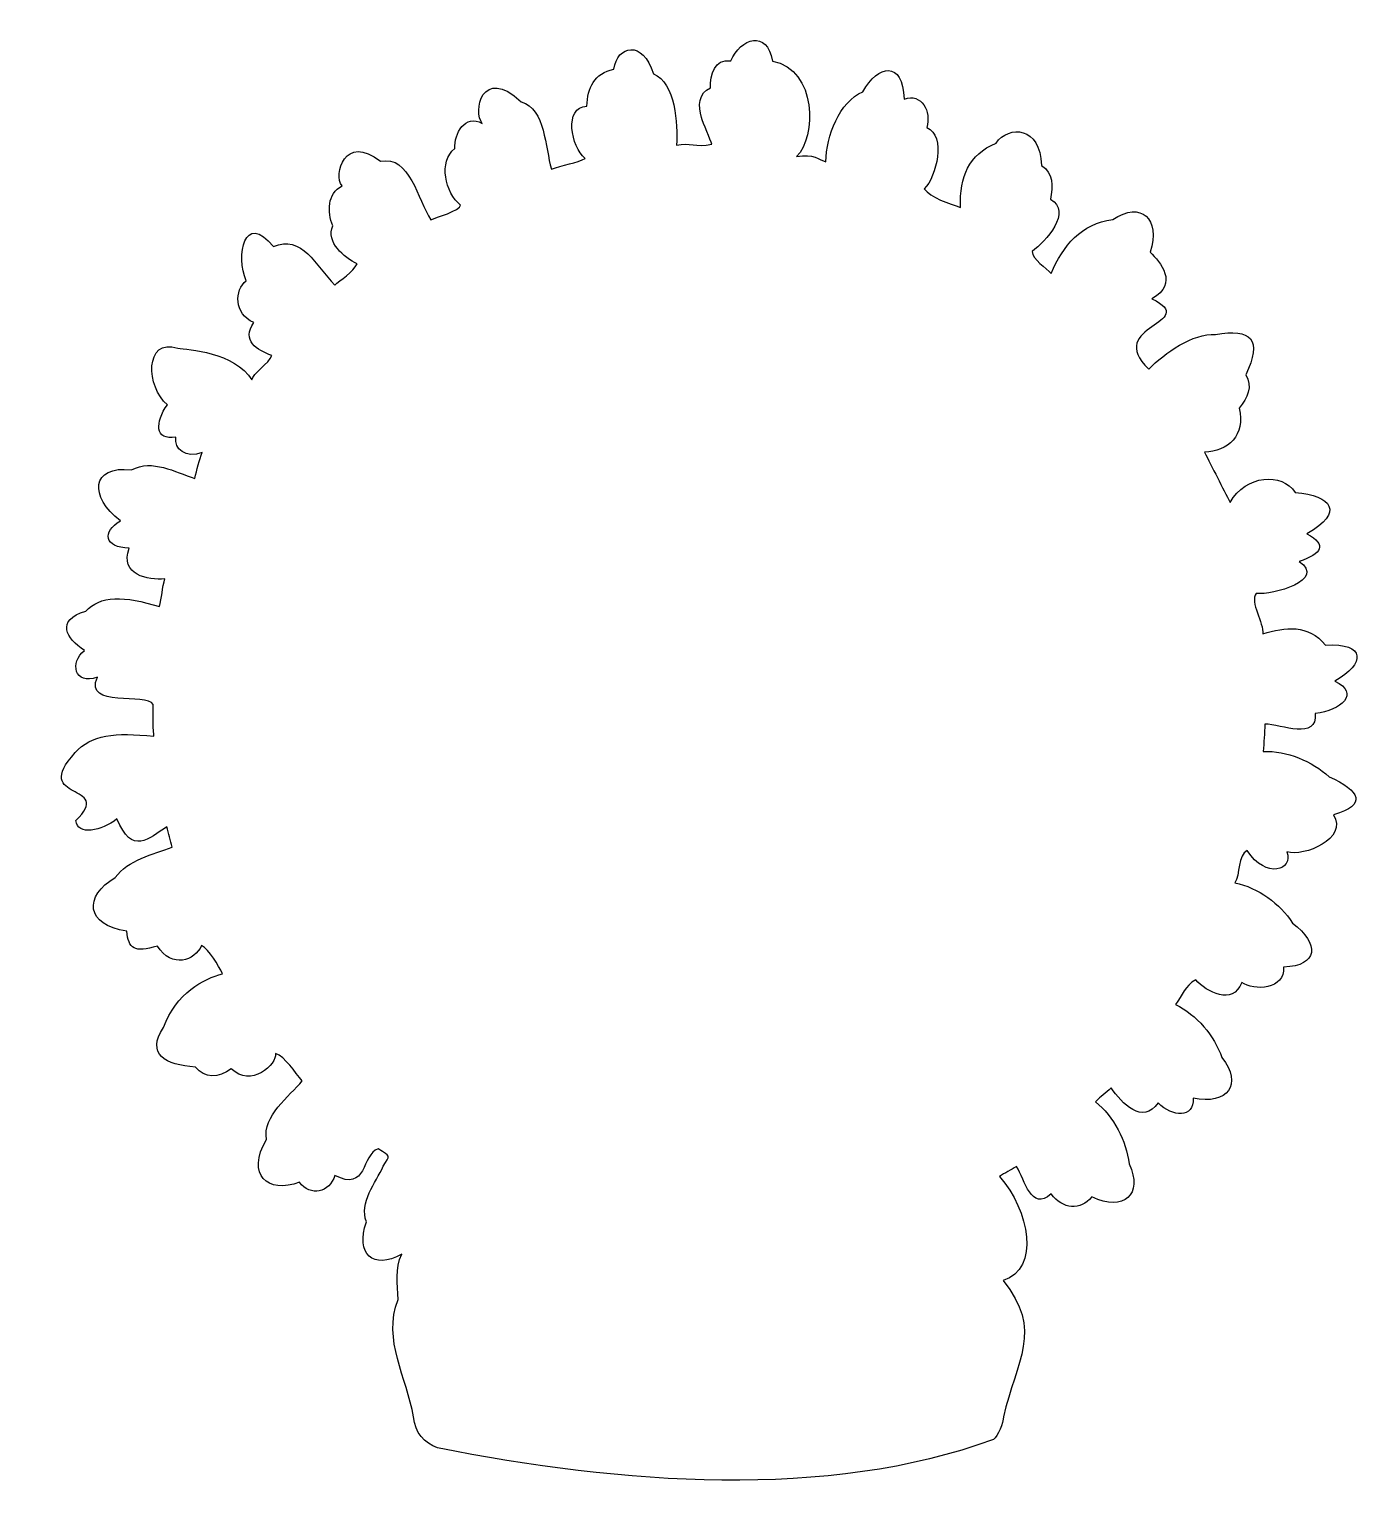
# Model space of a CAD drawing. Header units: centimetres. Extents: x -8.6 to 7.3, y -7.3 to 10.2.
import ezdxf

# ---------------------------------------------------------------- set-up
doc = ezdxf.new("R2010")
doc.units = ezdxf.units.CM
doc.header["$MEASUREMENT"] = 0
doc.layers.add('Layer 1', color=7, linetype='Continuous')

msp = doc.modelspace()

# ---------------------------------------------------------------- linework, layer by layer
at = {"layer": 'Layer 1', "color": 30}
msp.add_open_spline([(-0.26567, 9.87204), (-0.46312, 9.89823), (-0.50748, 9.70609), (-0.5071, 9.55061), (-0.5071, 9.55061), (-0.65322, 9.49317), (-0.65406, 9.32631), (-0.61541, 9.19669), (-0.61541, 9.19669), (-0.59605, 9.13415), (-0.50479, 8.9175), (-0.49249, 8.87943), (-0.49249, 8.87943), (-0.68261, 8.83535), (-0.75732, 8.9003), (-0.9107, 8.86735), (-0.9107, 8.86735), (-0.90148, 9.11317), (-0.92123, 9.61311), (-1.1884, 9.71715), (-1.1884, 9.71715), (-1.31055, 10.128), (-1.62092, 10.05713), (-1.65969, 9.77378), (-1.65969, 9.77378), (-1.89553, 9.72284), (-1.97387, 9.54877), (-1.98133, 9.33243), (-1.98133, 9.33243), (-2.26067, 9.32157), (-2.17068, 8.84497), (-2.00271, 8.70754), (-2.00271, 8.70754), (-2.08853, 8.65531), (-2.28511, 8.62671), (-2.40493, 8.57985), (-2.40493, 8.57985), (-2.4802, 8.83574), (-2.47687, 9.30062), (-2.76515, 9.38406), (-2.76515, 9.38406), (-3.23542, 9.824), (-3.34711, 9.25693), (-3.22983, 9.12508), (-3.22983, 9.12508), (-3.43866, 9.24201), (-3.56452, 9.00673), (-3.55808, 8.82446), (-3.55808, 8.82446), (-3.75383, 8.67704), (-3.67452, 8.28974), (-3.48813, 8.1512), (-3.48813, 8.1512), (-3.4975, 8.07976), (-3.78146, 8.00601), (-3.84438, 7.97362), (-3.84438, 7.97362), (-4.00077, 8.21517), (-4.093, 8.74668), (-4.4436, 8.67373), (-4.4436, 8.67373), (-4.87075, 9.01239), (-5.01141, 8.51016), (-4.90414, 8.38144), (-4.90414, 8.38144), (-5.08216, 8.28135), (-5.07907, 8.0716), (-5.01494, 7.90262), (-5.01494, 7.90262), (-5.09666, 7.70396), (-4.87953, 7.52752), (-4.72423, 7.44739), (-4.72423, 7.44739), (-4.76514, 7.35313), (-4.93384, 7.25107), (-4.99096, 7.19587), (-4.99096, 7.19587), (-5.21255, 7.42551), (-5.38589, 7.80573), (-5.72187, 7.6553), (-5.72187, 7.6553), (-6.07565, 8.08232), (-6.17252, 7.54284), (-6.04681, 7.24642), (-6.04681, 7.24642), (-6.18834, 7.14049), (-6.19626, 6.84817), (-5.95774, 6.74915), (-5.95774, 6.74915), (-6.10189, 6.53188), (-5.92602, 6.41844), (-5.74161, 6.35484), (-5.74161, 6.35484), (-5.77128, 6.26278), (-5.97447, 6.1365), (-5.97874, 6.062), (-5.97874, 6.062), (-6.1837, 6.39583), (-6.74316, 6.42882), (-6.86454, 6.44117), (-6.86454, 6.44117), (-7.26771, 6.57426), (-7.23955, 5.97024), (-6.98857, 5.76721), (-6.98857, 5.76721), (-7.13454, 5.55704), (-7.14318, 5.33669), (-6.88598, 5.37944), (-6.88598, 5.37944), (-6.91196, 5.23663), (-6.76772, 5.12109), (-6.5713, 5.19768), (-6.5713, 5.19768), (-6.60526, 5.10796), (-6.6377, 4.98925), (-6.6596, 4.88673), (-6.6596, 4.88673), (-6.90356, 4.9627), (-7.16562, 5.12184), (-7.41686, 4.98881), (-7.41686, 4.98881), (-7.90086, 5.04911), (-7.92491, 4.66308), (-7.54893, 4.38202), (-7.54893, 4.38202), (-7.76587, 4.24778), (-7.74353, 4.06269), (-7.44447, 4.0533), (-7.44447, 4.0533), (-7.56274, 3.73235), (-7.21326, 3.66965), (-7.02004, 3.68821), (-7.02004, 3.68821), (-7.04248, 3.5918), (-7.06296, 3.45374), (-7.08122, 3.35575), (-7.08122, 3.35575), (-7.4982, 3.48847), (-7.79933, 3.48744), (-7.96036, 3.30182), (-7.96036, 3.30182), (-8.32521, 3.19205), (-8.19711, 2.9782), (-7.97827, 2.83292), (-7.97827, 2.83292), (-8.15455, 2.69202), (-8.10243, 2.4132), (-7.82343, 2.51315), (-7.82343, 2.51315), (-7.98932, 2.13211), (-7.2312, 2.33891), (-7.15597, 2.18665), (-7.15597, 2.18665), (-7.15597, 2.07999), (-7.16222, 2.04391), (-7.15724, 1.93856), (-7.15724, 1.93856), (-7.15977, 1.93653), (-7.14693, 1.81096), (-7.14935, 1.80887), (-7.14935, 1.80887), (-7.61461, 1.85597), (-7.89945, 1.82807), (-8.08741, 1.61296), (-8.08741, 1.61296), (-8.63432, 1.01841), (-7.60643, 1.25978), (-8.08157, 0.80078), (-8.08157, 0.80078), (-8.05948, 0.61852), (-7.77251, 0.67636), (-7.58966, 0.82269), (-7.58966, 0.82269), (-7.41076, 0.38033), (-7.20881, 0.58651), (-6.9927, 0.72776), (-6.9927, 0.72776), (-6.9737, 0.64604), (-6.95345, 0.5651), (-6.93151, 0.4846), (-6.93151, 0.4846), (-7.15929, 0.39949), (-7.46043, 0.33252), (-7.60951, 0.12153), (-7.60951, 0.12153), (-7.98908, -0.09753), (-7.96425, -0.44833), (-7.47391, -0.51885), (-7.47391, -0.51885), (-7.45123, -0.72469), (-7.385, -0.78434), (-7.10763, -0.69622), (-7.10763, -0.69622), (-6.93261, -0.97144), (-6.65966, -0.87049), (-6.58061, -0.69143), (-6.58061, -0.69143), (-6.48631, -0.73683), (-6.38167, -0.92958), (-6.32914, -1.02654), (-6.32914, -1.02654), (-6.55318, -1.08623), (-6.88499, -1.25607), (-7.03404, -1.66969), (-7.03404, -1.66969), (-7.24527, -1.98599), (-7.0128, -2.11842), (-6.65249, -2.14109), (-6.65249, -2.14109), (-6.54276, -2.28178), (-6.37991, -2.27446), (-6.22541, -2.16101), (-6.22541, -2.16101), (-5.99411, -2.4019), (-5.67323, -2.10041), (-5.69955, -1.98113), (-5.69955, -1.98113), (-5.57924, -2.01637), (-5.46876, -2.20621), (-5.37791, -2.30507), (-5.37791, -2.30507), (-5.53267, -2.49442), (-5.85517, -2.72409), (-5.80538, -3.00623), (-5.80538, -3.00623), (-6.05197, -3.4277), (-5.79249, -3.65838), (-5.4106, -3.51677), (-5.4106, -3.51677), (-5.28457, -3.68944), (-5.04767, -3.64281), (-4.99096, -3.43426), (-4.99096, -3.43426), (-4.59914, -3.64023), (-4.6773, -3.18573), (-4.47089, -3.11616), (-4.47089, -3.11616), (-4.32159, -3.21601), (-4.32932, -3.18769), (-4.41136, -3.326), (-4.41136, -3.326), (-4.50186, -3.51908), (-4.70067, -3.7623), (-4.6131, -3.98886), (-4.6131, -3.98886), (-4.74676, -4.37624), (-4.5321, -4.56579), (-4.19142, -4.37525), (-4.19142, -4.37525), (-4.27188, -4.54762), (-4.24162, -4.73407), (-4.23442, -4.91653), (-4.23442, -4.91653), (-4.42322, -5.40125), (-4.12837, -5.84728), (-4.05086, -6.31803), (-4.05086, -6.31803), (-4.03244, -6.50871), (-3.92357, -6.62929), (-3.76451, -6.68797), (-3.76451, -6.68797), (-1.588, -7.12102), (0.90104, -7.31733), (2.86959, -6.58727), (2.86959, -6.58727), (2.92642, -6.5544), (2.98878, -6.38404), (2.98871, -6.31803), (2.98871, -6.31803), (3.141, -5.65339), (3.46955, -5.28192), (2.9854, -4.69003), (2.9854, -4.69003), (3.43232, -4.5559), (3.29933, -3.84964), (2.94241, -3.44758), (2.94241, -3.44758), (3.00683, -3.40346), (3.07751, -3.37311), (3.14415, -3.32885), (3.14415, -3.32885), (3.24908, -3.48997), (3.31586, -3.86921), (3.55867, -3.65577), (3.55867, -3.65577), (3.69526, -3.84374), (3.90976, -3.85479), (4.04373, -3.69241), (4.04373, -3.69241), (4.42968, -3.86978), (4.66042, -3.66513), (4.48857, -3.29686), (4.48857, -3.29686), (4.4559, -3.02486), (4.30989, -2.72972), (4.08838, -2.55656), (4.08838, -2.55656), (4.15084, -2.48692), (4.20946, -2.45802), (4.27563, -2.38855), (4.27563, -2.38855), (4.40223, -2.57523), (4.6487, -2.8345), (4.83748, -2.56988), (4.83748, -2.56988), (5.00196, -2.74036), (5.26813, -2.75672), (5.25172, -2.51242), (5.25172, -2.51242), (5.66786, -2.59834), (5.84643, -2.34789), (5.59734, -2.02694), (5.59734, -2.02694), (5.50428, -1.77023), (5.29668, -1.5134), (5.04171, -1.39572), (5.04171, -1.39572), (5.13205, -1.28059), (5.14958, -1.17611), (5.28397, -1.09899), (5.28397, -1.09899), (5.41638, -1.24717), (5.7239, -1.41287), (5.83381, -1.13091), (5.83381, -1.13091), (5.97845, -1.23755), (6.35551, -1.21373), (6.33095, -0.94785), (6.33095, -0.94785), (6.7537, -0.93195), (6.75954, -0.67213), (6.4407, -0.42142), (6.4407, -0.42142), (6.29075, -0.19335), (6.02755, 0.00335), (5.75278, 0.05741), (5.75278, 0.05741), (5.81228, 0.15217), (5.78927, 0.39833), (5.8983, 0.44296), (5.8983, 0.44296), (6.12562, 0.0951), (6.45584, 0.21202), (6.37146, 0.42874), (6.37146, 0.42874), (6.57997, 0.36524), (7.10267, 0.5863), (6.92879, 0.87029), (6.92879, 0.87029), (7.3348, 0.98709), (7.2469, 1.15768), (6.87478, 1.32566), (6.87478, 1.32566), (6.67372, 1.50935), (6.37, 1.64059), (6.09012, 1.62545), (6.09012, 1.62545), (6.09718, 1.73349), (6.1055, 1.84488), (6.11079, 1.95438), (6.11079, 1.95438), (6.30457, 1.94886), (6.74026, 1.75598), (6.71073, 2.08006), (6.71073, 2.08006), (7.01912, 2.11664), (7.25146, 2.32105), (6.94423, 2.46485), (6.94423, 2.46485), (7.31224, 2.67078), (7.31742, 2.92848), (6.83415, 2.89538), (6.83415, 2.89538), (6.62375, 3.15141), (6.3538, 3.11206), (6.08521, 3.03264), (6.08521, 3.03264), (6.09908, 3.15425), (5.92315, 3.4165), (6.00661, 3.51299), (6.00661, 3.51299), (6.20499, 3.48904), (6.85071, 3.67818), (6.51809, 3.89396), (6.51809, 3.89396), (6.79433, 3.98992), (6.85135, 4.08996), (6.61174, 4.22685), (6.61174, 4.22685), (7.06615, 4.4821), (6.90421, 4.68004), (6.47134, 4.7206), (6.47134, 4.7206), (6.31317, 4.95524), (5.8869, 4.93772), (5.69336, 4.5975), (5.69336, 4.5975), (5.61661, 4.75995), (5.47119, 5.03361), (5.38936, 5.19949), (5.38936, 5.19949), (5.66196, 5.2112), (5.88719, 5.39767), (5.80156, 5.72751), (5.80156, 5.72751), (5.90165, 5.84585), (5.96704, 5.98385), (5.88093, 6.12389), (5.88093, 6.12389), (6.08357, 6.5432), (5.94779, 6.68377), (5.51879, 6.60688), (5.51879, 6.60688), (5.25267, 6.61994), (4.91241, 6.38561), (4.72371, 6.19107), (4.72371, 6.19107), (4.17886, 6.71314), (5.35538, 6.73936), (4.75976, 7.03277), (4.75976, 7.03277), (5.08759, 7.21246), (4.85805, 7.47294), (4.74075, 7.58784), (4.74075, 7.58784), (4.86471, 7.98945), (4.63652, 8.20199), (4.29343, 7.97923), (4.29343, 7.97923), (3.91957, 7.92507), (3.69962, 7.67172), (3.55993, 7.33255), (3.55993, 7.33255), (3.50119, 7.3973), (3.33564, 7.50315), (3.33377, 7.59743), (3.33377, 7.59743), (3.49489, 7.71367), (3.81531, 8.0755), (3.55095, 8.21906), (3.55095, 8.21906), (3.5786, 8.37432), (3.58859, 8.53482), (3.44181, 8.62377), (3.44181, 8.62377), (3.43342, 9.09059), (3.05256, 9.10823), (2.90107, 8.89025), (2.90107, 8.89025), (2.57608, 8.75173), (2.46317, 8.49144), (2.47795, 8.12282), (2.47795, 8.12282), (2.3456, 8.16347), (2.11641, 8.23967), (2.04481, 8.34502), (2.04481, 8.34502), (2.19118, 8.48875), (2.30874, 8.97612), (2.07424, 9.07595), (2.07424, 9.07595), (2.13011, 9.26644), (2.01712, 9.4904), (1.80387, 9.41653), (1.80387, 9.41653), (1.79203, 9.88216), (1.48555, 9.82801), (1.31274, 9.50314), (1.31274, 9.50314), (1.03059, 9.38287), (0.87609, 8.97503), (0.86923, 8.66812), (0.86923, 8.66812), (0.79215, 8.68573), (0.72375, 8.77014), (0.52174, 8.73009), (0.52174, 8.73009), (0.75855, 8.95921), (0.76812, 9.76788), (0.23208, 9.87038), (0.23208, 9.87038), (0.17365, 10.24759), (-0.14855, 10.14242), (-0.26567, 9.87204)], degree=3, knots=[0, 0, 0, 0, 0.00819672, 0.00819672, 0.00819672, 0.00819672, 0.01639344, 0.01639344, 0.01639344, 0.01639344, 0.02459016, 0.02459016, 0.02459016, 0.02459016, 0.03278689, 0.03278689, 0.03278689, 0.03278689, 0.04098361, 0.04098361, 0.04098361, 0.04098361, 0.04918033, 0.04918033, 0.04918033, 0.04918033, 0.05737705, 0.05737705, 0.05737705, 0.05737705, 0.06557377, 0.06557377, 0.06557377, 0.06557377, 0.07377049, 0.07377049, 0.07377049, 0.07377049, 0.08196721, 0.08196721, 0.08196721, 0.08196721, 0.09016393, 0.09016393, 0.09016393, 0.09016393, 0.09836066, 0.09836066, 0.09836066, 0.09836066, 0.10655738, 0.10655738, 0.10655738, 0.10655738, 0.1147541, 0.1147541, 0.1147541, 0.1147541, 0.12295082, 0.12295082, 0.12295082, 0.12295082, 0.13114754, 0.13114754, 0.13114754, 0.13114754, 0.13934426, 0.13934426, 0.13934426, 0.13934426, 0.14754098, 0.14754098, 0.14754098, 0.14754098, 0.1557377, 0.1557377, 0.1557377, 0.1557377, 0.16393443, 0.16393443, 0.16393443, 0.16393443, 0.17213115, 0.17213115, 0.17213115, 0.17213115, 0.18032787, 0.18032787, 0.18032787, 0.18032787, 0.18852459, 0.18852459, 0.18852459, 0.18852459, 0.19672131, 0.19672131, 0.19672131, 0.19672131, 0.20491803, 0.20491803, 0.20491803, 0.20491803, 0.21311475, 0.21311475, 0.21311475, 0.21311475, 0.22131148, 0.22131148, 0.22131148, 0.22131148, 0.2295082, 0.2295082, 0.2295082, 0.2295082, 0.23770492, 0.23770492, 0.23770492, 0.23770492, 0.24590164, 0.24590164, 0.24590164, 0.24590164, 0.25409836, 0.25409836, 0.25409836, 0.25409836, 0.26229508, 0.26229508, 0.26229508, 0.26229508, 0.2704918, 0.2704918, 0.2704918, 0.2704918, 0.27868852, 0.27868852, 0.27868852, 0.27868852, 0.28688525, 0.28688525, 0.28688525, 0.28688525, 0.29508197, 0.29508197, 0.29508197, 0.29508197, 0.30327869, 0.30327869, 0.30327869, 0.30327869, 0.31147541, 0.31147541, 0.31147541, 0.31147541, 0.31967213, 0.31967213, 0.31967213, 0.31967213, 0.32786885, 0.32786885, 0.32786885, 0.32786885, 0.33606557, 0.33606557, 0.33606557, 0.33606557, 0.3442623, 0.3442623, 0.3442623, 0.3442623, 0.35245902, 0.35245902, 0.35245902, 0.35245902, 0.36065574, 0.36065574, 0.36065574, 0.36065574, 0.36885246, 0.36885246, 0.36885246, 0.36885246, 0.37704918, 0.37704918, 0.37704918, 0.37704918, 0.3852459, 0.3852459, 0.3852459, 0.3852459, 0.39344262, 0.39344262, 0.39344262, 0.39344262, 0.40163934, 0.40163934, 0.40163934, 0.40163934, 0.40983607, 0.40983607, 0.40983607, 0.40983607, 0.41803279, 0.41803279, 0.41803279, 0.41803279, 0.42622951, 0.42622951, 0.42622951, 0.42622951, 0.43442623, 0.43442623, 0.43442623, 0.43442623, 0.44262295, 0.44262295, 0.44262295, 0.44262295, 0.45081967, 0.45081967, 0.45081967, 0.45081967, 0.45901639, 0.45901639, 0.45901639, 0.45901639, 0.46721311, 0.46721311, 0.46721311, 0.46721311, 0.47540984, 0.47540984, 0.47540984, 0.47540984, 0.48360656, 0.48360656, 0.48360656, 0.48360656, 0.49180328, 0.49180328, 0.49180328, 0.49180328, 0.5, 0.5, 0.5, 0.5, 0.50819672, 0.50819672, 0.50819672, 0.50819672, 0.51639344, 0.51639344, 0.51639344, 0.51639344, 0.52459016, 0.52459016, 0.52459016, 0.52459016, 0.53278689, 0.53278689, 0.53278689, 0.53278689, 0.54098361, 0.54098361, 0.54098361, 0.54098361, 0.54918033, 0.54918033, 0.54918033, 0.54918033, 0.55737705, 0.55737705, 0.55737705, 0.55737705, 0.56557377, 0.56557377, 0.56557377, 0.56557377, 0.57377049, 0.57377049, 0.57377049, 0.57377049, 0.58196721, 0.58196721, 0.58196721, 0.58196721, 0.59016393, 0.59016393, 0.59016393, 0.59016393, 0.59836066, 0.59836066, 0.59836066, 0.59836066, 0.60655738, 0.60655738, 0.60655738, 0.60655738, 0.6147541, 0.6147541, 0.6147541, 0.6147541, 0.62295082, 0.62295082, 0.62295082, 0.62295082, 0.63114754, 0.63114754, 0.63114754, 0.63114754, 0.63934426, 0.63934426, 0.63934426, 0.63934426, 0.64754098, 0.64754098, 0.64754098, 0.64754098, 0.6557377, 0.6557377, 0.6557377, 0.6557377, 0.66393443, 0.66393443, 0.66393443, 0.66393443, 0.67213115, 0.67213115, 0.67213115, 0.67213115, 0.68032787, 0.68032787, 0.68032787, 0.68032787, 0.68852459, 0.68852459, 0.68852459, 0.68852459, 0.69672131, 0.69672131, 0.69672131, 0.69672131, 0.70491803, 0.70491803, 0.70491803, 0.70491803, 0.71311475, 0.71311475, 0.71311475, 0.71311475, 0.72131148, 0.72131148, 0.72131148, 0.72131148, 0.7295082, 0.7295082, 0.7295082, 0.7295082, 0.73770492, 0.73770492, 0.73770492, 0.73770492, 0.74590164, 0.74590164, 0.74590164, 0.74590164, 0.75409836, 0.75409836, 0.75409836, 0.75409836, 0.76229508, 0.76229508, 0.76229508, 0.76229508, 0.7704918, 0.7704918, 0.7704918, 0.7704918, 0.77868852, 0.77868852, 0.77868852, 0.77868852, 0.78688525, 0.78688525, 0.78688525, 0.78688525, 0.79508197, 0.79508197, 0.79508197, 0.79508197, 0.80327869, 0.80327869, 0.80327869, 0.80327869, 0.81147541, 0.81147541, 0.81147541, 0.81147541, 0.81967213, 0.81967213, 0.81967213, 0.81967213, 0.82786885, 0.82786885, 0.82786885, 0.82786885, 0.83606557, 0.83606557, 0.83606557, 0.83606557, 0.8442623, 0.8442623, 0.8442623, 0.8442623, 0.85245902, 0.85245902, 0.85245902, 0.85245902, 0.86065574, 0.86065574, 0.86065574, 0.86065574, 0.86885246, 0.86885246, 0.86885246, 0.86885246, 0.87704918, 0.87704918, 0.87704918, 0.87704918, 0.8852459, 0.8852459, 0.8852459, 0.8852459, 0.89344262, 0.89344262, 0.89344262, 0.89344262, 0.90163934, 0.90163934, 0.90163934, 0.90163934, 0.90983607, 0.90983607, 0.90983607, 0.90983607, 0.91803279, 0.91803279, 0.91803279, 0.91803279, 0.92622951, 0.92622951, 0.92622951, 0.92622951, 0.93442623, 0.93442623, 0.93442623, 0.93442623, 0.94262295, 0.94262295, 0.94262295, 0.94262295, 0.95081967, 0.95081967, 0.95081967, 0.95081967, 0.95901639, 0.95901639, 0.95901639, 0.95901639, 0.96721311, 0.96721311, 0.96721311, 0.96721311, 0.97540984, 0.97540984, 0.97540984, 0.97540984, 0.98360656, 0.98360656, 0.98360656, 0.98360656, 1, 1, 1, 1], dxfattribs=at)

doc.saveas('drawing.dxf')
